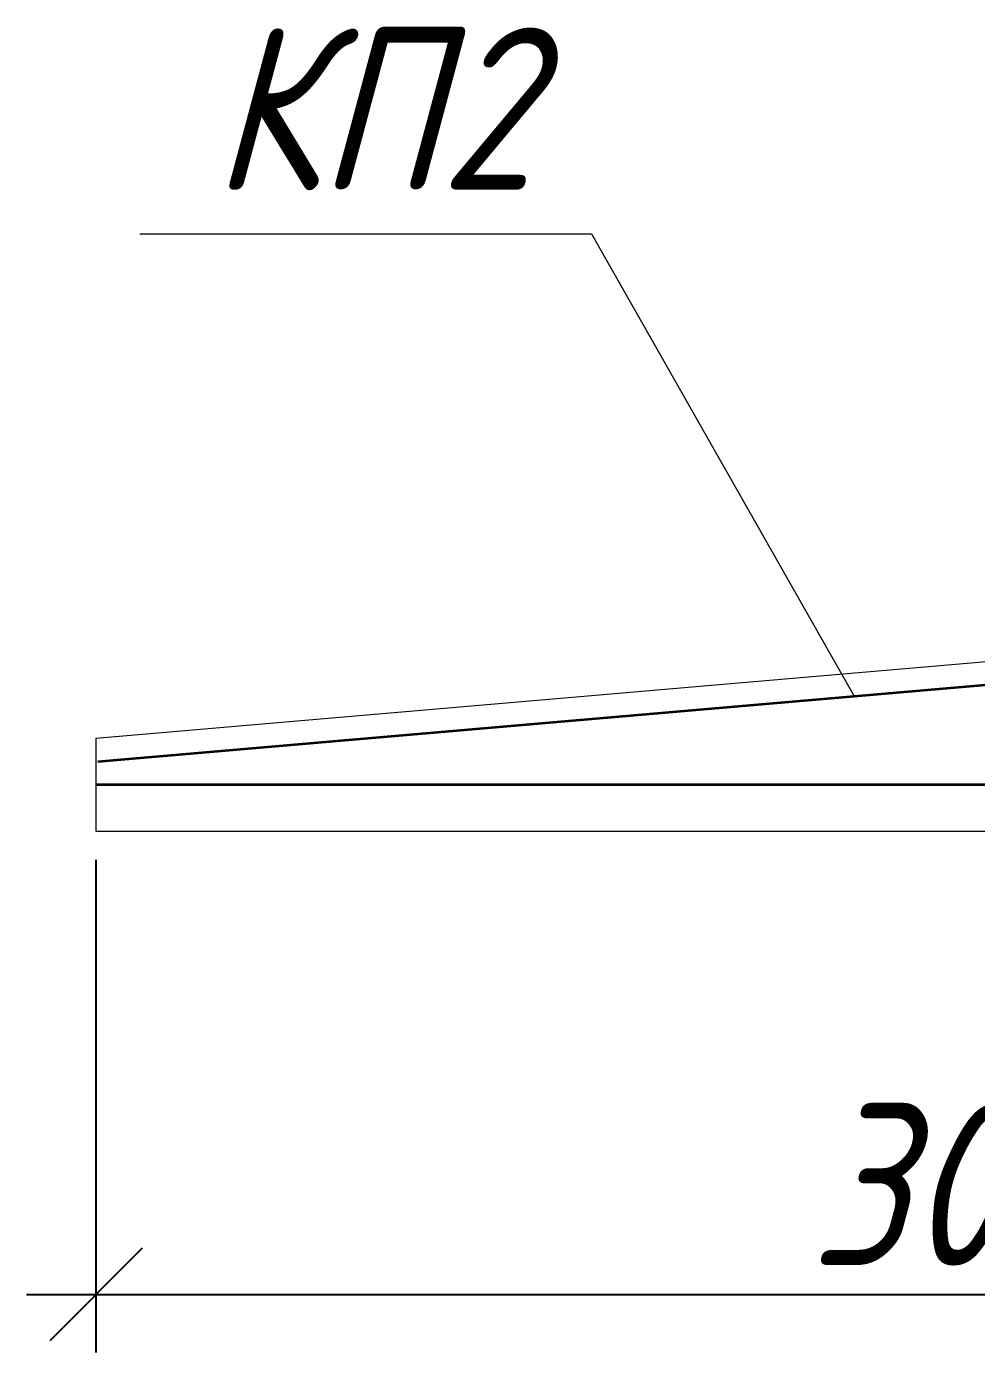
# Model space of a CAD drawing. Header units: millimetres. Extents: x -1004 to 900128, y -352756 to 107728.
# Drawn here: x 3812 to 5863, y -69672 to -66812 of the extents above; entities that cross this region are included whole.
import ezdxf

# ---------------------------------------------------------------- set-up
doc = ezdxf.new("R2010")
doc.units = ezdxf.units.MM
for name, color, linetype, lineweight in [('size', 45, 'Continuous', 20), ('text', 13, 'Continuous', 20), ('thick', 42, 'Continuous', 35), ('thin', 153, 'Continuous', 18)]:
    doc.layers.add(name, color=color, linetype=linetype, lineweight=lineweight)
doc.styles.add('Structures', font='isocpeur.ttf', dxfattribs={"width": 0.85, "oblique": 15})
doc.dimstyles.new('structures 3.5', dxfattribs={"dimtxt": 3.5, "dimasz": 2, "dimexe": 1.25, "dimexo": 0.625, "dimtad": 1, "dimtxsty": 'Structures', "dimblk": 'OBLIQUE', "dimcen": 2.5, "dimdle": 1.5, "dimadec": 0, "dimazin": 0, "dimtfac": 1, "dimtmove": 0, "dimatfit": 3, "dimfxl": 1, "dimarcsym": 0})

# ---------------------------------------------------------------- blocks, each defined once
blk = doc.blocks.new('_Oblique')
at = {"color": 0, "linetype": 'ByBlock', "lineweight": -2}
blk.add_line((-0.5, -0.5), (0.5, 0.5), dxfattribs=at)
blk = doc.blocks.new('*D423')
at = {"layer": 'Defpoints', "color": 0, "transparency": 16777216}
for p in [(3962.3, -68547.2), (7862.3, -68547.2), (7862.3, -69547.2)]:
    blk.add_point(p, dxfattribs=at)
at = {"layer": 'size', "color": 0, "lineweight": -2, "transparency": 16777216}
for p, q in [((3962.3, -68609.7), (3962.3, -69672.2)), ((7862.3, -68609.7), (7862.3, -69672.2)), ((3812.3, -69547.2), (8012.3, -69547.2))]:
    blk.add_line(p, q, dxfattribs=at)
at = {"layer": 'size', "color": 0, "lineweight": -2, "transparency": 16777216, "xscale": 200, "yscale": 200, "zscale": 200, "rotation": 180}
blk.add_blockref('_Oblique', (3962.3, -69547.2), dxfattribs=at)
at = {"layer": 'size', "color": 0, "lineweight": -2, "transparency": 16777216, "xscale": 200, "yscale": 200, "zscale": 200}
blk.add_blockref('_Oblique', (7862.3, -69547.2), dxfattribs=at)
at = {"layer": 'size', "color": 0, "transparency": 16777216, "insert": (5912.3, -69309.7), "char_height": 350, "attachment_point": 5, "style": 'Structures'}
blk.add_mtext('3000', dxfattribs=at)

msp = doc.modelspace()

# ---------------------------------------------------------------- linework, layer by layer
at = {"layer": 'thick'}
for p, q in [((3966.587, -68397.057), (7231.792, -68115.574)), ((3962.292, -68447.242), (7862.292, -68447.242))]:
    msp.add_line(p, q, dxfattribs=at)
at = {"layer": 'thin'}
for p, q in [((4056.886, -67258.909), (5032.01, -67258.909)), ((5032.01, -67258.909), (5599.19, -68256.316)), ((3962.292, -68347.242), (6862.292, -68097.242)), ((3962.292, -68347.242), (3962.292, -68547.242)), ((3962.292, -68547.242), (7862.292, -68547.242))]:
    msp.add_line(p, q, dxfattribs=at)

# ---------------------------------------------------------------- texts
at = {"layer": 'text', "insert": (4559.368, -66989.482), "char_height": 350, "width": 793.67855, "attachment_point": 5, "style": 'Structures'}
msp.add_mtext('КП2', dxfattribs=at)

# ---------------------------------------------------------------- dimensions: what is measured, and where the dimension line sits
at = {"layer": 'size'}
dim = msp.add_linear_dim(base=(7862.292, -69547.242), p1=(3962.292, -68547.242), p2=(7862.292, -68547.242), text='3000', dimstyle='structures 3.5', dxfattribs=at)
dim.commit()
dim.dimension.update_dxf_attribs({"geometry": '*D423', "text_midpoint": (5912.292, -69309.742)})

doc.saveas('drawing.dxf')
